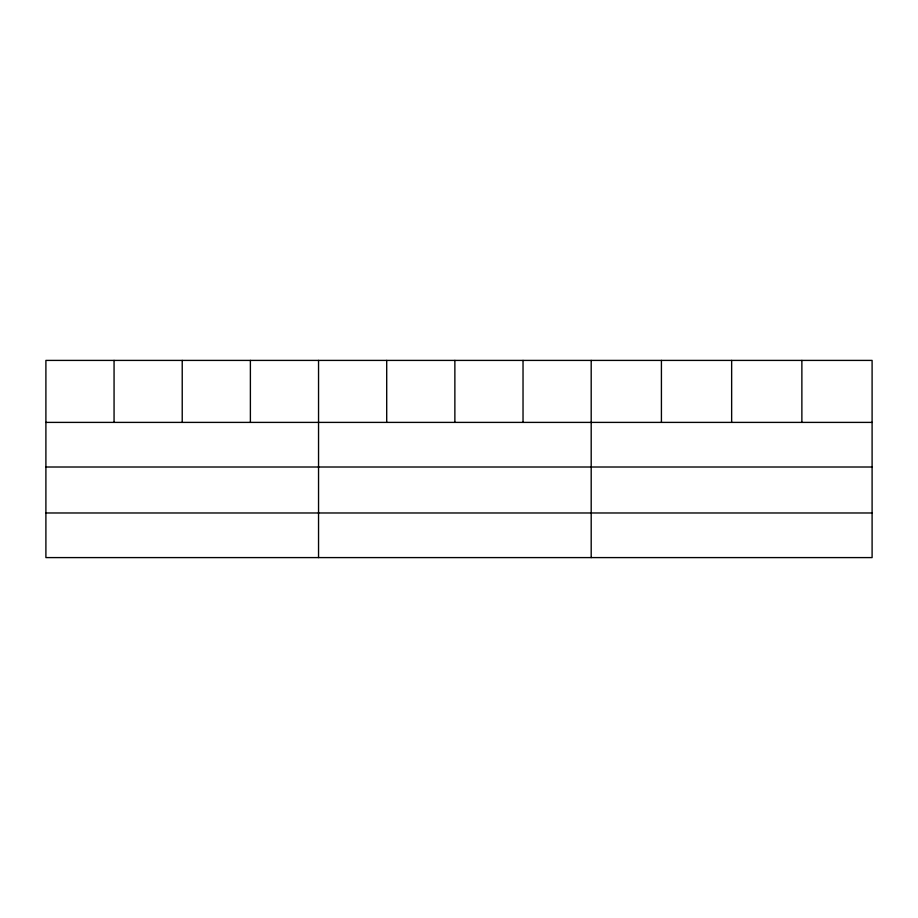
<?xml version="1.0" encoding="UTF-8"?>
<svg xmlns="http://www.w3.org/2000/svg" width="918" height="918" viewBox="0 0 918 918"><rect width="100%" height="100%" fill="white"/><g stroke="black" fill="none" stroke-linecap="round" stroke-linejoin="round"><path stroke-width="1.38" d="M872.1 467.01L872.1 360.407L45.9 360.407L45.9 557.593L872.1 557.593L872.1 467.01L45.9 467.01M45.9 422.395L872.1 422.395M45.9 512.978L872.1 512.978M801.873 360.407L801.873 422.395M731.646 360.407L731.646 422.395M661.419 360.407L661.419 422.395M591.192 360.407L591.192 557.593M523.03 360.407L523.03 422.395M454.869 360.407L454.869 422.395M386.707 360.407L386.707 422.395M318.546 360.407L318.546 557.593M250.384 360.407L250.384 422.395M182.223 360.407L182.223 422.395M114.062 360.407L114.062 422.395"/></g></svg>
